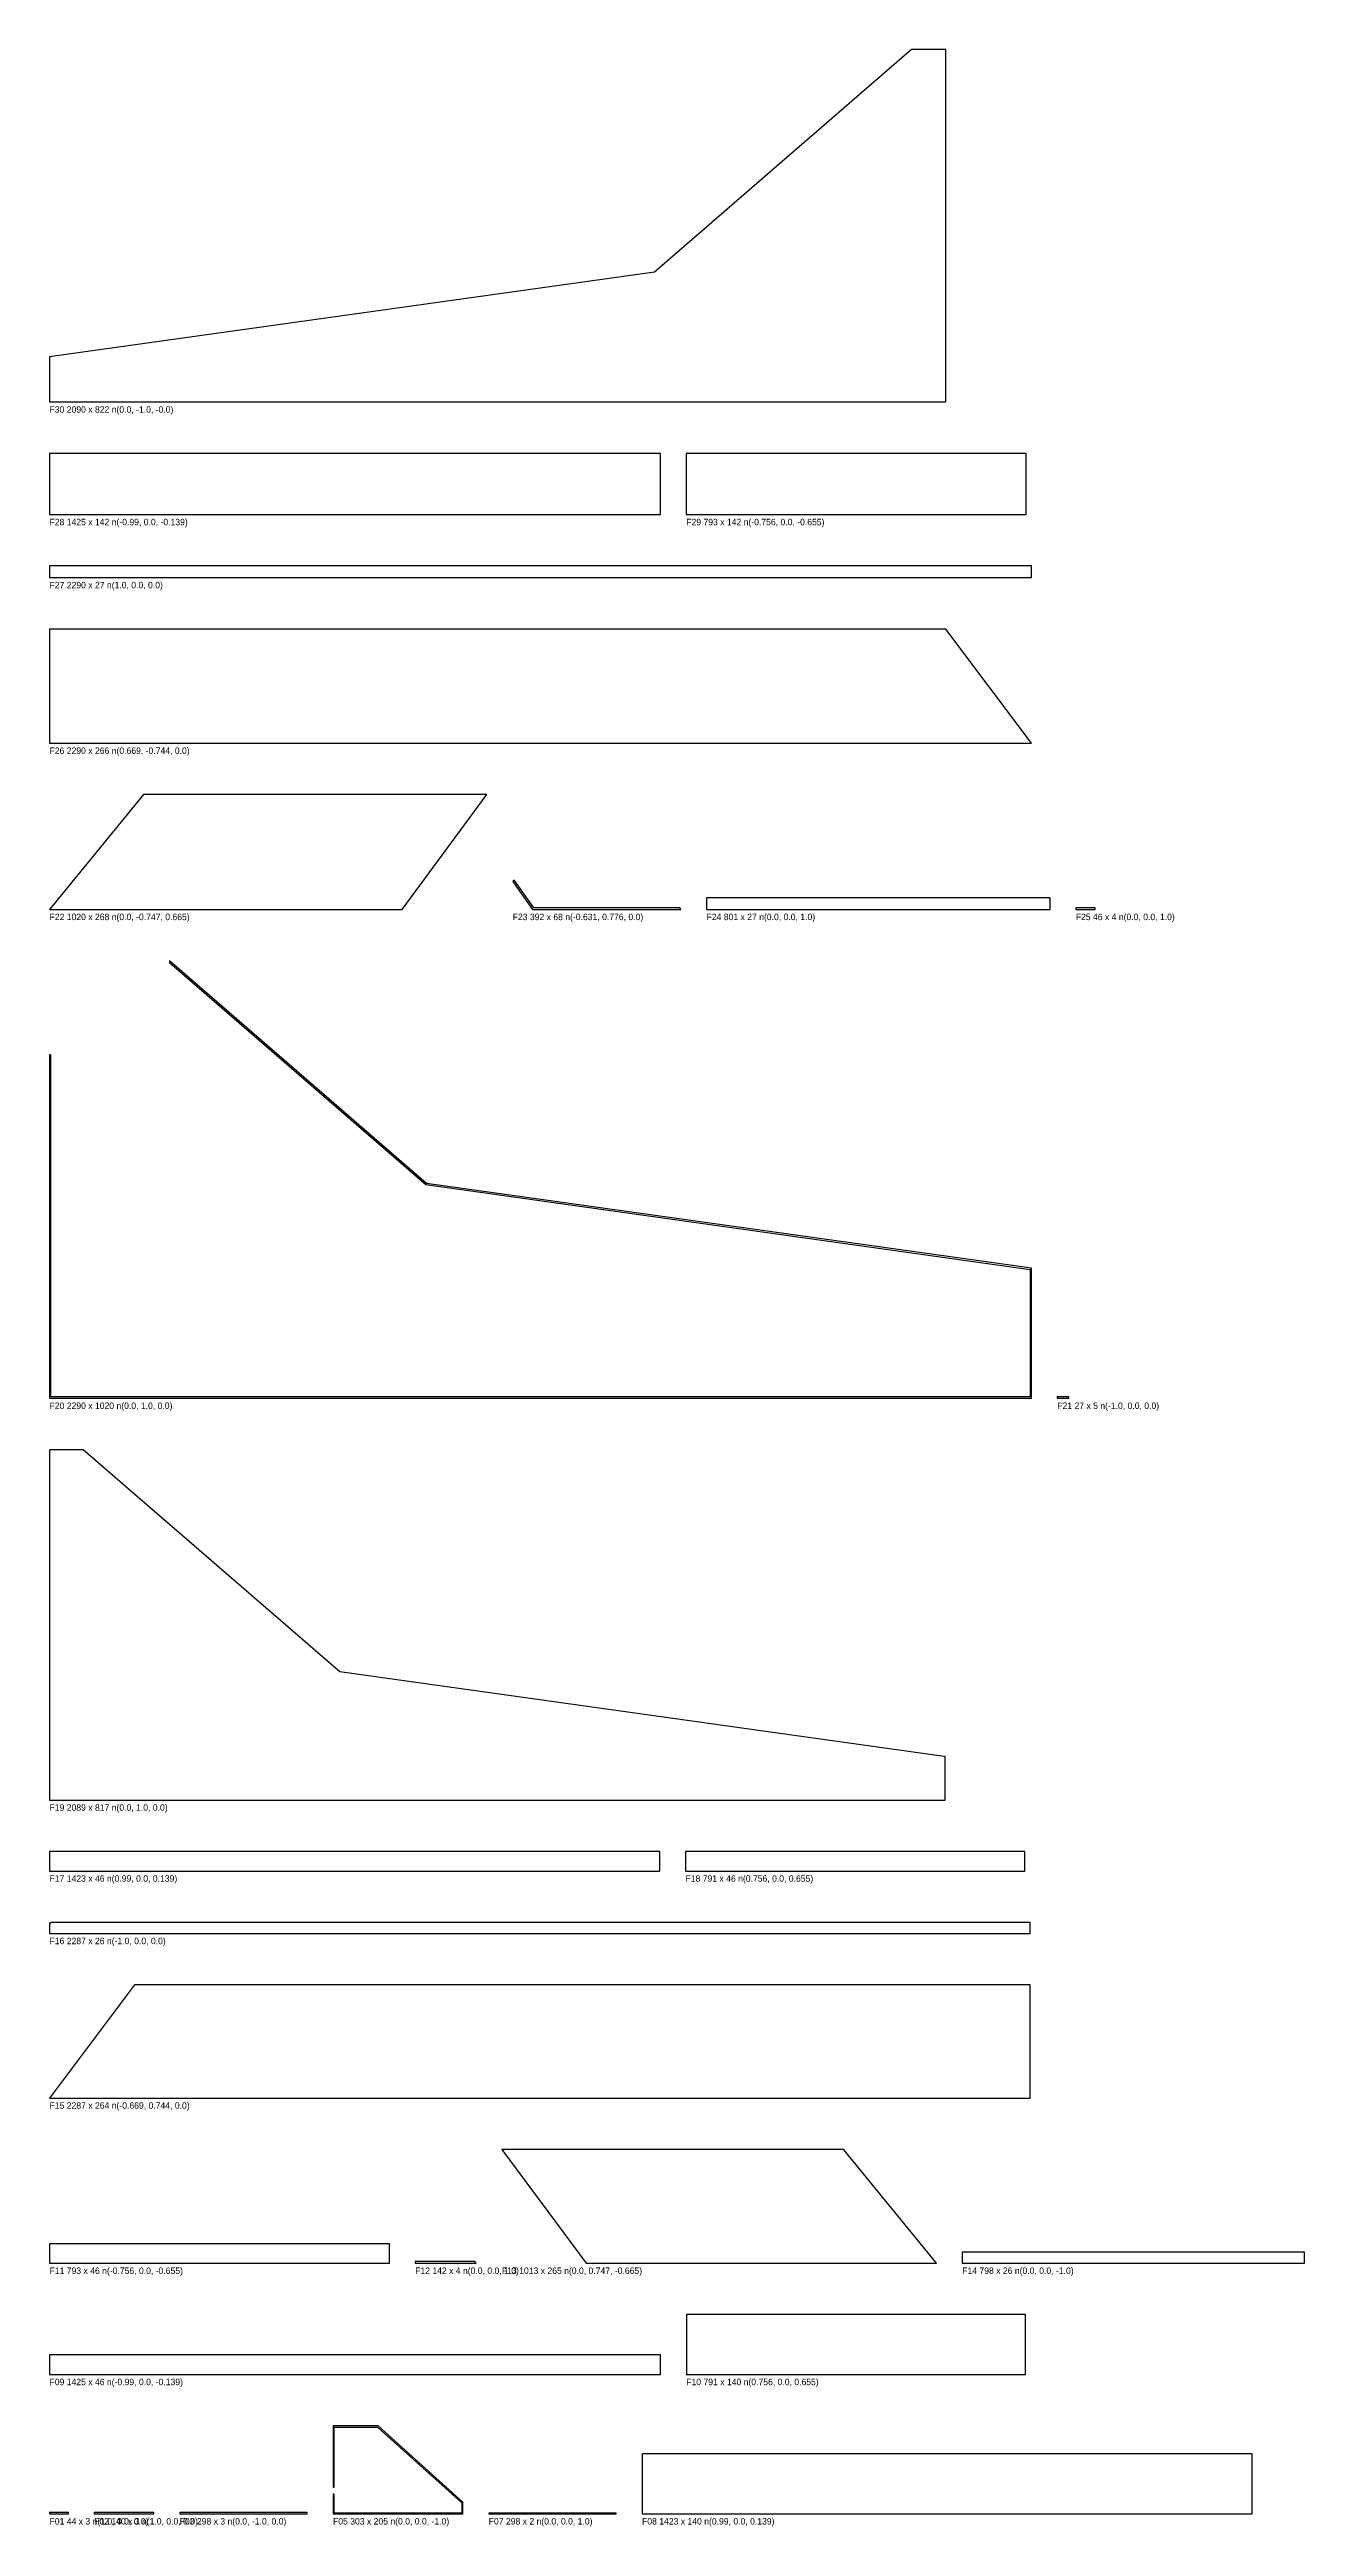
# Model space of a CAD drawing. Header units: millimetres. Extents: x 0 to 2926, y -30 to 5747.
import ezdxf

# ---------------------------------------------------------------- set-up
doc = ezdxf.new("R2010")
doc.units = ezdxf.units.MM

msp = doc.modelspace()

# ---------------------------------------------------------------- linework, layer by layer
at = {"layer": 'CUT'}
for p, q in [((2010, 5747.32), (1411, 5228.32)), ((2090, 5747.32), (2010, 5747.32)), ((2090, 4925.32), (2090, 5747.32)), ((1411, 5228.32), (0, 5030.442)), ((0, 5030.442), (0, 4925.32)), ((0, 4925.32), (2090, 4925.32)), ((1424.808, 4805.32), (0, 4805.32)), ((0, 4805.32), (0, 4662.82)), ((1424.808, 4662.82), (1424.808, 4805.32)), ((2277.374, 4805.32), (1484.808, 4805.32)), ((1484.808, 4805.32), (1484.808, 4662.82)), ((2277.374, 4662.82), (2277.374, 4805.32)), ((0, 4662.82), (1424.808, 4662.82)), ((1484.808, 4662.82), (2277.374, 4662.82)), ((2290, 4542.82), (0, 4542.82)), ((0, 4542.82), (0, 4515.82)), ((0, 4515.82), (2290, 4515.82)), ((2290, 4515.82), (2290, 4542.82)), ((2090, 4395.82), (0, 4395.82)), ((0, 4395.82), (0, 4129.572)), ((2290, 4129.572), (2090, 4395.82)), ((0, 4129.572), (2290, 4129.572)), ((219, 4009.572), (0, 3741.833)), ((1020, 4009.572), (219, 4009.572)), ((822, 3741.833), (1020, 4009.572)), ((1084.173, 3810.062), (1080, 3807.105)), ((1080, 3807.105), (1126.256, 3741.833)), ((1084.067, 3809.593), (1084.173, 3810.062)), ((1129.477, 3745.515), (1084.067, 3809.593)), ((2333.154, 3768.833), (1532.154, 3768.833)), ((1532.154, 3768.833), (1532.154, 3741.833)), ((2333.154, 3741.833), (2333.154, 3768.833)), ((0, 3741.833), (822, 3741.833)), ((1126.256, 3741.833), (1472.154, 3741.833)), ((1469.545, 3745.515), (1129.477, 3745.515)), ((1472.154, 3741.833), (1469.545, 3745.515)), ((1532.154, 3741.833), (2333.154, 3741.833)), ((2393.154, 3745.803), (2393.154, 3741.833)), ((2438.654, 3745.803), (2393.154, 3745.803)), ((2393.154, 3741.833), (2438.654, 3741.833)), ((2438.654, 3741.833), (2438.654, 3745.803)), ((879, 3102.833), (280, 3621.833)), ((280, 3621.833), (280, 3617.864)), ((280, 3617.864), (877.705, 3099.985)), ((3, 3402.833), (0, 3402.833)), ((0, 3402.833), (0, 2601.833)), ((3, 2604.833), (3, 3402.833)), ((877.705, 3099.985), (2287, 2902.347)), ((2290, 2904.955), (879, 3102.833)), ((2287, 2902.347), (2287, 2604.833)), ((2290, 2601.833), (2290, 2904.955)), ((0, 2601.833), (2290, 2601.833)), ((2287, 2604.833), (3, 2604.833)), ((2351.346, 2604.833), (2350, 2606.346)), ((2350, 2606.346), (2350, 2601.833)), ((2350, 2601.833), (2377, 2601.833)), ((2377, 2604.833), (2351.346, 2604.833)), ((2377, 2601.833), (2377, 2604.833)), ((78.537, 2481.833), (0, 2481.833)), ((0, 2481.833), (0, 1664.675)), ((676.564, 1963.676), (78.537, 2481.833)), ((2085.858, 1766.038), (676.564, 1963.676)), ((2088.858, 1766.038), (2085.858, 1766.038)), ((2088.858, 1664.675), (2088.858, 1766.038)), ((0, 1664.675), (2088.858, 1664.675)), ((1423.085, 1544.675), (0, 1544.675)), ((0, 1544.675), (0, 1499.175)), ((1423.085, 1543.175), (1423.085, 1544.675)), ((1423.085, 1499.175), (1423.085, 1543.175)), ((2273.939, 1544.675), (1483.085, 1544.675)), ((1483.085, 1544.675), (1483.085, 1499.175)), ((2273.939, 1499.175), (2273.939, 1544.675)), ((0, 1499.175), (1423.085, 1499.175)), ((1483.085, 1499.175), (2273.939, 1499.175)), ((3, 1377.675), (0, 1377.675)), ((0, 1377.675), (0, 1353.512)), ((0, 1353.512), (2286.99, 1353.512)), ((2287, 1379.175), (3, 1379.175)), ((3, 1379.175), (3, 1377.675)), ((2286.99, 1353.512), (2287, 1353.521)), ((2287, 1353.521), (2287, 1379.175)), ((198.132, 1233.512), (0, 969.751)), ((2286.99, 1233.512), (198.132, 1233.512)), ((2286.99, 969.751), (2286.99, 1233.512)), ((0, 969.751), (2286.99, 969.751)), ((1853.067, 849.751), (1055.067, 849.751)), ((1055.067, 849.751), (1055.067, 849.737)), ((1055.067, 849.737), (1251.217, 584.5)), ((1853.067, 847.726), (1853.067, 849.751)), ((2068.376, 584.5), (1853.067, 847.726)), ((792.567, 630), (0, 630)), ((0, 630), (0, 584.5)), ((0, 584.5), (792.567, 584.5)), ((792.567, 584.5), (792.567, 630)), ((852.567, 588.469), (852.567, 584.5)), ((991.84, 588.469), (852.567, 588.469)), ((852.567, 584.5), (995.067, 584.5)), ((995.067, 584.5), (991.84, 588.469)), ((1251.217, 584.5), (2068.376, 584.5)), ((2926.376, 610.154), (2128.376, 610.154)), ((2128.376, 610.154), (2128.376, 584.5)), ((2128.376, 584.5), (2926.376, 584.5)), ((2926.376, 584.5), (2926.376, 610.154)), ((2276.087, 464.5), (1485.233, 464.5)), ((1485.233, 464.5), (1485.233, 325.226)), ((2276.087, 325), (2276.087, 464.5)), ((1424.808, 370.5), (0, 370.5)), ((0, 370.5), (0, 325)), ((1424.808, 325), (1424.808, 370.5)), ((0, 325), (1424.808, 325)), ((1485.233, 325.226), (1484.808, 325)), ((1484.808, 325), (2276.087, 325)), ((766.135, 205), (661.013, 205)), ((661.013, 205), (661.013, 62.5)), ((663.622, 62.5), (663.622, 202)), ((663.622, 202), (764.985, 202)), ((764.985, 202), (961.135, 25.663)), ((964.135, 27), (766.135, 205)), ((2804.734, 139.5), (1381.648, 139.5)), ((1381.648, 139.5), (1381.648, 0)), ((2804.734, 0), (2804.734, 139.5)), ((661.013, 62.5), (663.622, 62.5)), ((44, 3), (0, 3)), ((0, 3), (0, 0)), ((0, 0), (44, 0)), ((44, 0), (44, 3)), ((243.5, 3), (104, 3)), ((104, 3), (104, 0)), ((104, 0), (243.5, 0)), ((243.5, 0), (243.5, 3)), ((601.013, 3), (303.5, 3)), ((303.5, 3), (303.5, 0)), ((303.5, 0), (601.013, 0)), ((601.013, 0), (601.013, 3)), ((663.622, 45.5), (661.013, 45.5)), ((661.013, 45.5), (661.013, 0)), ((661.013, 0), (964.135, 0)), ((663.622, 1.5), (663.622, 45.5)), ((961.135, 1.5), (663.622, 1.5)), ((961.135, 25.663), (961.135, 1.5)), ((964.135, 0), (964.135, 27)), ((1321.648, 1.5), (1024.135, 1.5)), ((1024.135, 1.5), (1024.135, 0)), ((1024.135, 0), (1321.648, 0)), ((1321.648, 0), (1321.648, 1.5)), ((1381.648, 0), (2804.734, 0))]:
    msp.add_line(p, q, dxfattribs=at)

# ---------------------------------------------------------------- texts
at = {"layer": 'MARK'}
for s, p in [('F30 2090 x 822 n(0.0, -1.0, -0.0)', (0, 4900.32)), ('F28 1425 x 142 n(-0.99, 0.0, -0.139)', (0, 4637.82)), ('F29 793 x 142 n(-0.756, 0.0, -0.655)', (1484.808, 4637.82)), ('F27 2290 x 27 n(1.0, 0.0, 0.0)', (0, 4490.82)), ('F26 2290 x 266 n(0.669, -0.744, 0.0)', (0, 4104.572)), ('F22 1020 x 268 n(0.0, -0.747, 0.665)', (0, 3716.833)), ('F23 392 x 68 n(-0.631, 0.776, 0.0)', (1080, 3716.833)), ('F24 801 x 27 n(0.0, 0.0, 1.0)', (1532.154, 3716.833)), ('F25 46 x 4 n(0.0, 0.0, 1.0)', (2393.154, 3716.833)), ('F20 2290 x 1020 n(0.0, 1.0, 0.0)', (0, 2576.833)), ('F21 27 x 5 n(-1.0, 0.0, 0.0)', (2350, 2576.833)), ('F19 2089 x 817 n(0.0, 1.0, 0.0)', (0, 1639.675)), ('F17 1423 x 46 n(0.99, 0.0, 0.139)', (0, 1474.175)), ('F18 791 x 46 n(0.756, 0.0, 0.655)', (1483.085, 1474.175)), ('F16 2287 x 26 n(-1.0, 0.0, 0.0)', (0, 1328.512)), ('F15 2287 x 264 n(-0.669, 0.744, 0.0)', (0, 944.751)), ('F11 793 x 46 n(-0.756, 0.0, -0.655)', (0, 559.5)), ('F12 142 x 4 n(0.0, 0.0, 1.0)', (852.567, 559.5)), ('F13 1013 x 265 n(0.0, 0.747, -0.665)', (1055.067, 559.5)), ('F14 798 x 26 n(0.0, 0.0, -1.0)', (2128.376, 559.5)), ('F09 1425 x 46 n(-0.99, 0.0, -0.139)', (0, 300)), ('F10 791 x 140 n(0.756, 0.0, 0.655)', (1484.808, 300)), ('F01 44 x 3 n(1.0, 0.0, 0.0)', (0, -25)), ('F02 140 x 3 n(1.0, 0.0, 0.0)', (104, -25)), ('F03 298 x 3 n(0.0, -1.0, 0.0)', (303.5, -25)), ('F05 303 x 205 n(0.0, 0.0, -1.0)', (661.013, -25)), ('F07 298 x 2 n(0.0, 0.0, 1.0)', (1024.135, -25)), ('F08 1423 x 140 n(0.99, 0.0, 0.139)', (1381.648, -25))]:
    msp.add_text(s, height=15, dxfattribs=at).set_placement(p)

doc.saveas('drawing.dxf')
